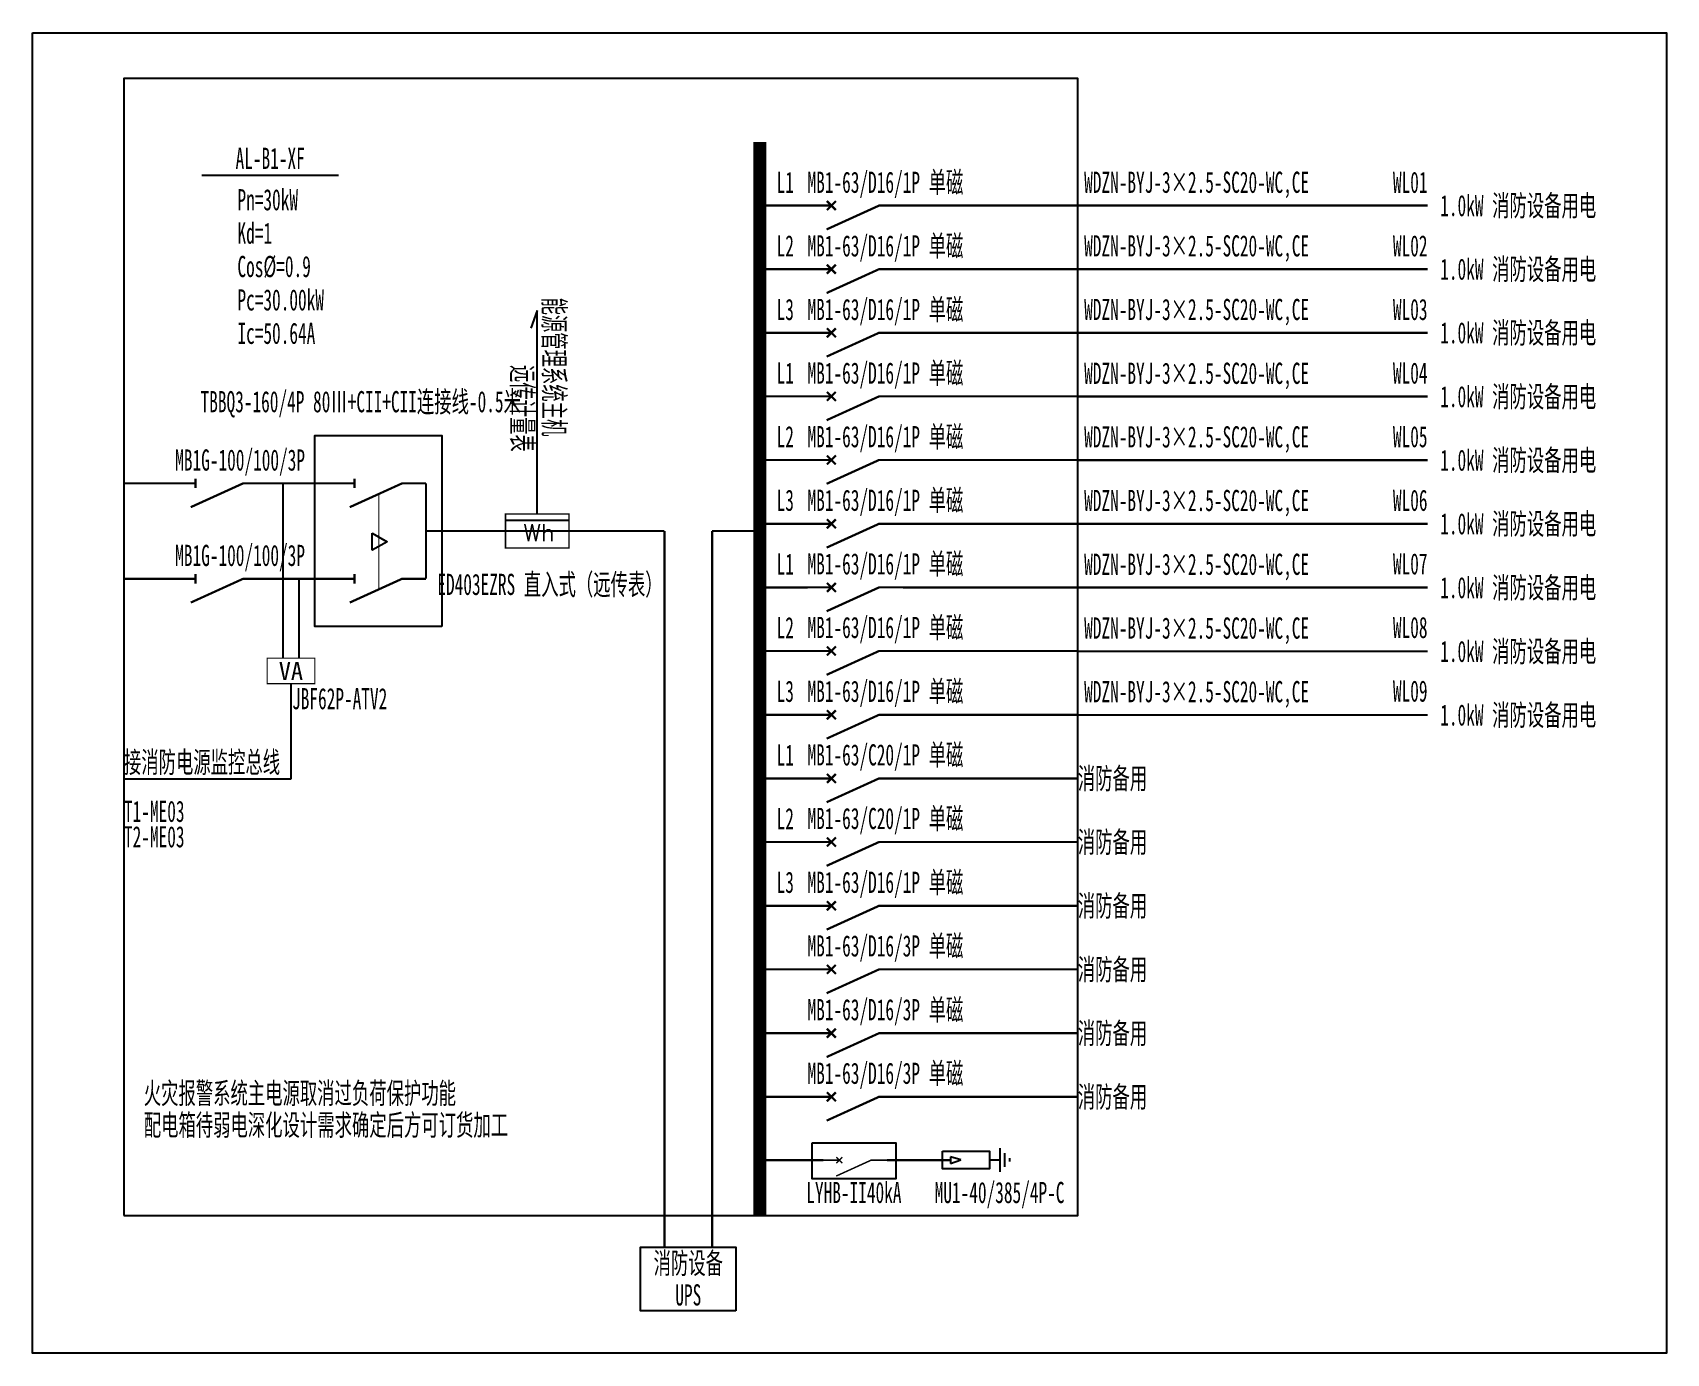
# Model space of a CAD drawing. Extents: x 1449291 to 1453916, y 404299 to 408037.
import ezdxf
from ezdxf.enums import TextEntityAlignment as Align

# ---------------------------------------------------------------- set-up
doc = ezdxf.new("R2010")
doc.units = 0
doc.header["$MEASUREMENT"] = 0
for name, color, linetype in [('ELEMENT', 3, 'Continuous'), ('WIRE-照明', 4, 'Continuous'), ('WIRE-系统', 4, 'Continuous'), ('系统图', 1, 'Continuous')]:
    doc.layers.add(name, color=color, linetype=linetype)
doc.styles.add('_SIMPLEX', font='simplex_.ttf', dxfattribs={"width": 0.6})
doc.styles.add('_TEL_DIM', font='', dxfattribs={"width": 0.8, "height": 3.5})
doc.styles.add('宋体', font='', dxfattribs={"width": 0.8, "height": 3.5})
doc.styles.get('_TEL_DIM').set_extended_font_data('SimSun')
doc.styles.get('宋体').set_extended_font_data('SimSun')

# ---------------------------------------------------------------- blocks, each defined once
blk = doc.blocks.new('$element$00000497')
at = {"const_width": 0.0233}
for points in [[(0, 0), (0, -0.25)], [(0, -1), (0, -0.75), (-0.25, -0.2)], [(-0.047, -0.297), (0.047, -0.203)], [(-0.047, -0.203), (0.047, -0.297)]]:
    blk.add_lwpolyline(points, dxfattribs=at)
at = {"flags": 9}
blk.add_attdef('S', (0, 0), '', height=0.00000667, dxfattribs=at)
blk = doc.blocks.new('$element$00000492')
blk.add_line((0.173, 0), (0.173, -1))
at = {"const_width": 0.0233}
blk.add_lwpolyline([(-0.267, 0), (0.267, 0), (0.267, -1), (-0.267, -1), (-0.267, 0)], dxfattribs=at)
at = {"style": '_SIMPLEX'}
blk.add_text('Wh', height=0.2667, rotation=270, dxfattribs=at).set_placement((-0.161, -0.281))
at = {"flags": 9}
blk.add_attdef('S', (0, 0), '', height=0.00000667, dxfattribs=at)
blk.add_attdef('S', (0, 0), '', height=0.00000667, dxfattribs=at)
blk.add_attdef('S', (0, 0), '', height=0.00000667, dxfattribs=at)
blk = doc.blocks.new('$element$00000519')
at = {"const_width": 0.0233}
for points in [[(0, 0), (0, -0.25)], [(0, -1), (0, -0.75), (-0.25, -0.2)], [(-0.05, -0.25), (0.05, -0.25)]]:
    blk.add_lwpolyline(points, dxfattribs=at)
at = {"flags": 9}
blk.add_attdef('S', (0, 0), '', height=0.00000667, dxfattribs=at)
blk = doc.blocks.new('A$C2B062C5C')
at = {"const_width": 17.5}
blk.add_lwpolyline([(-375, 0), (-375, 400), (375, 400), (375, 0), (-375, 0)], dxfattribs=at)
at = {"style": '_TEL_DIM'}
blk.add_text('VA', height=280, rotation=0, dxfattribs=at).set_placement((0, 200), align=Align.MIDDLE_CENTER)
at = {"flags": 9}
blk.add_attdef('S', (-375, 200), '', height=0.005, rotation=90, dxfattribs=at)
blk.add_attdef('S', (-375, 200), '', height=0.005, rotation=90, dxfattribs=at)
blk.add_attdef('S', (-375, 200), '', height=0.005, rotation=90, dxfattribs=at)
blk = doc.blocks.new('ATSE')
blk.add_lwpolyline([(-1.5, -1.167), (-1.5, 0.167), (0.5, 0.167), (0.5, -1.167)], close=True)
at = {"layer": 'WIRE-照明', "linetype": 'Continuous', "const_width": 0.0233}
for points in [[(-1, 0), (-1, 0.167)], [(0, 0), (0, 0.167)]]:
    blk.add_lwpolyline(points, dxfattribs=at)
at = {"layer": 'WIRE-系统', "color": 3, "linetype": 'Continuous'}
for p, q in [((-0.701, -0.437), (-0.523, -0.437)), ((-0.612, -0.592), (-0.701, -0.437)), ((-0.523, -0.437), (-0.612, -0.592))]:
    blk.add_line(p, q, dxfattribs=at)
at = {"layer": 'WIRE-系统', "color": 2, "linetype": 'Continuous', "const_width": 0.01}
blk.add_lwpolyline([(-1.112, -0.505), (-0.112, -0.505)], dxfattribs=at)
at = {"layer": 'WIRE-系统', "color": 3, "linetype": 'Continuous', "const_width": 0.01}
blk.add_lwpolyline([(-0.612, -0.592), (-0.523, -0.437), (-0.701, -0.437)], close=True, dxfattribs=at)
at = {"layer": 'WIRE-系统', "linetype": 'Continuous', "const_width": 0.0233}
for points in [[(-1, -1), (0, -1)], [(-0.5, -1.167), (-0.5, -1)]]:
    blk.add_lwpolyline(points, dxfattribs=at)
at = {"layer": 'ELEMENT'}
for p in [(-1, 0), (0, 0)]:
    blk.add_blockref('$element$00000519', p, dxfattribs=at)

msp = doc.modelspace()

# ---------------------------------------------------------------- linework, layer by layer
at = {"color": 0, "linetype": 'ByBlock'}
for p, q in [((1449770.6, 407633.3), (1450156.7, 407633.3)), ((1452028.8, 404880.1), (1452028.8, 404812.9)), ((1452042.6, 404866.1), (1452042.6, 404826.8)), ((1451919, 404847.1), (1451889.8, 404855)), ((1451889.8, 404855), (1451889.8, 404836.8)), ((1451889.8, 404836.3), (1451919, 404847.1)), ((1451999.5, 404846.9), (1452027.6, 404846.9)), ((1452056.3, 404851.6), (1452056.3, 404841.9))]:
    msp.add_line(p, q, dxfattribs=at)
at = {"color": 0, "linetype": 'ByBlock', "ltscale": 0.2}
for p, q in [((1450719.8, 407251.1), (1450701.3, 407200.4)), ((1450719.8, 406674.5), (1450719.8, 407251.1))]:
    msp.add_line(p, q, dxfattribs=at)
at = {"color": 0, "linetype": 'ByBlock'}
for points in [[(1449549.9, 404689.6), (1452249.8, 404689.6), (1452249.8, 407907.6), (1449549.9, 407907.6)], [(1451497.8, 404895.4), (1451734.4, 404895.4), (1451734.4, 404793.4), (1451497.8, 404793.4)], [(1451867, 404871.1), (1451999.8, 404871.1), (1451999.8, 404821), (1451867, 404821)], [(1451282.3, 404419.6), (1451012.3, 404419.6), (1451012.3, 404599.6), (1451282.3, 404599.6)]]:
    msp.add_lwpolyline(points, close=True, dxfattribs=at)
for points, const_width in [([(1451349.8, 407727.6), (1451349.8, 404689.6)], 36), ([(1451349.8, 407547.6), (1451484.8, 407547.6)], 6.3), ([(1451754.8, 407547.6), (1453239.8, 407547.6)], 6.3), ([(1451349.8, 407367.6), (1451484.8, 407367.6)], 6.3), ([(1451754.8, 407367.6), (1453239.8, 407367.6)], 6.3), ([(1451349.8, 407187.6), (1451484.8, 407187.6)], 6.3), ([(1451754.8, 407187.6), (1453239.8, 407187.6)], 6.3), ([(1451349.8, 407007.6), (1451484.8, 407007.6)], 6.3), ([(1451754.8, 407007.6), (1452249.8, 407007.6)], 6.3), ([(1452249.8, 407007), (1453239.8, 407007)], 6.3), ([(1451349.8, 406827.6), (1451484.8, 406827.6)], 6.3), ([(1451754.8, 406827.6), (1452249.8, 406827.6)], 6.3), ([(1452249.8, 406827), (1453239.8, 406827)], 6.3), ([(1449684.9, 406761.5), (1449549.9, 406761.5)], 6.3), ([(1449954.9, 406761.5), (1450089.9, 406761.5)], 6.3), ([(1450449.9, 406626.5), (1451079.8, 406626.5)], 6.3), ([(1451079.8, 406626.5), (1451079.8, 404599.6)], 6.3), ([(1451214.8, 406626.5), (1451349.8, 406626.5)], 6.3), ([(1451214.8, 406626.5), (1451214.8, 404599.6)], 6.3), ([(1451349.8, 406647), (1451484.8, 406647)], 6.3), ([(1451754.8, 406647), (1453239.8, 406647)], 6.3), ([(1449684.9, 406491.5), (1449549.9, 406491.5)], 6.3), ([(1449954.9, 406491.5), (1450089.9, 406491.5)], 6.3), ([(1451349.8, 406467), (1451484.8, 406467)], 6.3), ([(1451754.8, 406467), (1452249.8, 406467)], 6.3), ([(1452249.8, 406466.4), (1453239.8, 406466.4)], 6.3), ([(1451349.8, 406287), (1451484.8, 406287)], 6.3), ([(1451754.8, 406287), (1452249.8, 406287)], 6.3), ([(1452249.8, 406285.9), (1453239.8, 406285.9)], 6.3), ([(1451349.8, 406106.4), (1451484.8, 406106.4)], 6.3), ([(1451754.8, 406106.4), (1452249.8, 406106.4)], 6.3), ([(1452249.8, 406105.9), (1453239.8, 406105.9)], 6.3), ([(1451349.8, 405926.4), (1451484.8, 405926.4)], 6.3), ([(1451754.8, 405926.4), (1452249.8, 405926.4)], 6.3), ([(1451349.8, 405746.4), (1451484.8, 405746.4)], 6.3), ([(1451754.8, 405746.4), (1452249.8, 405746.4)], 6.3), ([(1451349.8, 405565.9), (1451484.8, 405565.9)], 6.3), ([(1451754.8, 405565.9), (1452249.8, 405565.9)], 6.3), ([(1451349.8, 405385.9), (1451484.8, 405385.9)], 6.3), ([(1451754.8, 405385.9), (1452249.8, 405385.9)], 6.3), ([(1451349.8, 405205.3), (1451484.8, 405205.3)], 6.3), ([(1451754.8, 405205.3), (1452249.8, 405205.3)], 6.3), ([(1451349.8, 405025.3), (1451484.8, 405025.3)], 6.3), ([(1451754.8, 405025.3), (1452249.8, 405025.3)], 6.3), ([(1451349.8, 404845.9), (1451529.8, 404845.9)], 6.3), ([(1451709.8, 404845.9), (1451889.8, 404845.9)], 6.3)]:
    msp.add_lwpolyline(points, dxfattribs=dict(at, const_width=const_width))
for points in [[(1449999.9, 406761.5), (1449999.9, 406266.9)], [(1450044.9, 406491.5), (1450044.9, 406266.9)], [(1450022.4, 406194.5), (1450022.4, 405924.5)], [(1450022.4, 405924.5), (1449549.8, 405924.5)]]:
    msp.add_lwpolyline(points, dxfattribs=at)
at = {"layer": '系统图'}
msp.add_lwpolyline([(1449291.4, 408036.9), (1453915.8, 408036.9), (1453915.8, 404299.3), (1449291.4, 404299.3)], close=True, dxfattribs=at)

# ---------------------------------------------------------------- block references
at = {"color": 0, "linetype": 'ByBlock', "rotation": 90}
for name, p, xscale, yscale, zscale in [('$element$00000497', (1451484.8, 407547.6), 270, 270, 270), ('$element$00000497', (1451484.8, 407367.6), 270, 270, 270), ('$element$00000497', (1451484.8, 407187.6), 270, 270, 270), ('$element$00000497', (1451484.8, 407007.6), 270, 270, 270), ('ATSE', (1450134.9, 406761.5), 270, 270, 270), ('$element$00000497', (1451484.8, 406827.6), 270, 270, 270), ('$element$00000519', (1449684.9, 406761.5), 270, 270, 270), ('$element$00000492', (1450629.8, 406626.5), 180, 180, 180), ('$element$00000497', (1451484.8, 406647), 270, 270, 270), ('$element$00000519', (1449684.9, 406491.5), 270, 270, 270), ('$element$00000497', (1451484.8, 406467), 270, 270, 270), ('$element$00000497', (1451484.8, 406287), 270, 270, 270), ('$element$00000497', (1451484.8, 406106.4), 270, 270, 270), ('$element$00000497', (1451484.8, 405926.4), 270, 270, 270), ('$element$00000497', (1451484.8, 405746.4), 270, 270, 270), ('$element$00000497', (1451484.8, 405565.9), 270, 270, 270), ('$element$00000497', (1451484.8, 405385.9), 270, 270, 270), ('$element$00000497', (1451484.8, 405205.3), 270, 270, 270), ('$element$00000497', (1451484.8, 405025.3), 270, 270, 270), ('$element$00000497', (1451529.8, 404845.9), 180, 180, 180)]:
    msp.add_blockref(name, p, dxfattribs=dict(at, xscale=xscale, yscale=yscale, zscale=zscale))
at = {"color": 0, "linetype": 'ByBlock', "xscale": 0.18, "yscale": 0.18, "zscale": 0.18}
msp.add_blockref('A$C2B062C5C', (1450022.4, 406194.5), dxfattribs=at)

# ---------------------------------------------------------------- texts
at = {"color": 0, "linetype": 'ByBlock', "style": '宋体', "width": 0.6}
for s, p in [('AL-B1-XF', (1449963.7, 407633.3)), ('L1', (1451421.8, 407565.6)), ('L2', (1451421.8, 407385.6)), ('L3', (1451421.8, 407205.6)), ('L1', (1451421.8, 407025.6)), ('L2', (1451421.8, 406845.6)), ('L3', (1451421.8, 406665.6)), ('L1', (1451421.8, 406485)), ('L2', (1451421.8, 406305)), ('L3', (1451421.8, 406125)), ('L1', (1451421.8, 405944.4)), ('L2', (1451421.8, 405764.4)), ('L3', (1451421.8, 405584.4))]:
    msp.add_text(s, height=60, dxfattribs=at).set_placement(p, align=Align.BOTTOM_CENTER)
at = {"color": 190, "linetype": 'ByBlock', "style": '宋体', "width": 0.6}
for p in [(1451484.8, 407565.6), (1451484.8, 407385.6), (1451484.8, 407205.6), (1451484.8, 407025.6), (1451484.8, 406845.6), (1451484.8, 406665.6), (1451484.8, 406485.6), (1451484.8, 406305.6), (1451484.8, 406125), (1451484.8, 405584.4)]:
    msp.add_text('MB1-63/D16/1P 单磁', height=60, dxfattribs=at).set_placement(p, align=Align.BOTTOM_LEFT)
at = {"color": 0, "linetype": 'ByBlock', "style": '宋体', "width": 0.6}
for s, p in [('WDZN-BYJ-3×2.5-SC20-WC,CE', (1452267.8, 407565.6)), ('WDZN-BYJ-3×2.5-SC20-WC,CE', (1452267.8, 407385.6)), ('WDZN-BYJ-3×2.5-SC20-WC,CE', (1452267.8, 407205.6)), ('WDZN-BYJ-3×2.5-SC20-WC,CE', (1452267.8, 407025)), ('WDZN-BYJ-3×2.5-SC20-WC,CE', (1452267.8, 406845)), ('WDZN-BYJ-3×2.5-SC20-WC,CE', (1452267.8, 406665)), ('WDZN-BYJ-3×2.5-SC20-WC,CE', (1452267.8, 406484.4)), ('WDZN-BYJ-3×2.5-SC20-WC,CE', (1452267.8, 406303.9)), ('WDZN-BYJ-3×2.5-SC20-WC,CE', (1452267.8, 406123.9)), ('接消防电源监控总线 ', (1449549.8, 405924.5)), ('T1-ME03', (1449549.9, 405785.2)), ('T2-ME03', (1449549.9, 405713.2))]:
    msp.add_text(s, height=60, dxfattribs=at).set_placement(p, align=Align.BOTTOM_LEFT)
for s, p in [('WL01', (1453239.8, 407565.6)), ('WL02', (1453239.8, 407385.6)), ('WL03', (1453239.8, 407205.6)), ('WL04', (1453239.8, 407025.6)), ('WL05', (1453239.8, 406845.6)), ('WL06', (1453239.8, 406665.6)), ('WL07', (1453239.8, 406485.6)), ('WL08', (1453239.8, 406305.6)), ('WL09', (1453239.8, 406125.6))]:
    msp.add_text(s, height=60, dxfattribs=at).set_placement(p, align=Align.BOTTOM_RIGHT)
for s, p in [('Pn=30kW', (1449871.1, 407534.2)), ('Kd=1', (1449871.1, 407439.7)), ('Cos%%C=0.9', (1449871.1, 407345.2)), ('Pc=30.00kW', (1449871.1, 407250.7)), ('Ic=50.64A', (1449871.1, 407156.2)), ('火灾报警系统主电源取消过负荷保护功能', (1449605.9, 405005.6)), ('配电箱待弱电深化设计需求确定后方可订货加工', (1449605.9, 404915.6))]:
    msp.add_text(s, height=60, dxfattribs=at).set_placement(p)
for s, p in [('1.0kW 消防设备用电', (1453275.8, 407547.6)), ('1.0kW 消防设备用电', (1453275.8, 407367.6)), ('1.0kW 消防设备用电', (1453275.8, 407187.6)), ('1.0kW 消防设备用电', (1453275.8, 407007)), ('1.0kW 消防设备用电', (1453275.8, 406827)), ('1.0kW 消防设备用电', (1453275.8, 406647)), ('1.0kW 消防设备用电', (1453275.8, 406466.4)), ('1.0kW 消防设备用电', (1453275.8, 406285.9)), ('1.0kW 消防设备用电', (1453275.8, 406105.9)), ('消防备用', (1452249.8, 405926.4)), ('消防备用', (1452249.8, 405746.4)), ('消防备用', (1452249.8, 405565.9)), ('消防备用', (1452249.8, 405385.9)), ('消防备用', (1452249.8, 405205.3)), ('消防备用', (1452249.8, 405025.3))]:
    msp.add_text(s, height=60, dxfattribs=at).set_placement(p, align=Align.MIDDLE_LEFT)
for s, p in [('能源管理系统主机', (1450719.8, 406894.4)), ('远传计量表', (1450629.8, 406850.9))]:
    msp.add_text(s, height=60, rotation=270, dxfattribs=at).set_placement(p, align=Align.BOTTOM_RIGHT)
at = {"color": 1, "linetype": 'ByBlock', "style": '宋体', "width": 0.6}
msp.add_text('TBBQ3-160/4P 80Ⅲ+CII+CII连接线-0.5米', height=60, dxfattribs=at).set_placement((1450220.1, 406944.6), align=Align.BOTTOM_CENTER)
at = {"color": 190, "linetype": 'ByBlock', "style": '宋体', "width": 0.6}
for p in [(1449878.6, 406779.5), (1449878.6, 406509.5)]:
    msp.add_text('MB1G-100/100/3P', height=60, dxfattribs=at).set_placement(p, align=Align.BOTTOM_CENTER)
at = {"color": 2, "linetype": 'ByBlock', "style": '宋体', "width": 0.6}
msp.add_text('ED403EZRS 直入式（远传表）', height=60, dxfattribs=at).set_placement((1450755.8, 406505.5), align=Align.TOP_CENTER)
at = {"color": 1, "linetype": 'ByBlock', "style": '宋体', "width": 0.6}
msp.add_text('JBF62P-ATV2', height=60, dxfattribs=at).set_placement((1450025.8, 406104.1), align=Align.BOTTOM_LEFT)
at = {"color": 4, "linetype": 'ByBlock', "style": '宋体', "width": 0.6}
for p in [(1451484.8, 405945), (1451484.8, 405765)]:
    msp.add_text('MB1-63/C20/1P 单磁', height=60, dxfattribs=at).set_placement(p, align=Align.BOTTOM_LEFT)
at = {"color": 110, "linetype": 'ByBlock', "style": '宋体', "width": 0.6}
for p in [(1451484.8, 405404.4), (1451484.8, 405223.9), (1451484.8, 405043.9)]:
    msp.add_text('MB1-63/D16/3P 单磁', height=60, dxfattribs=at).set_placement(p, align=Align.BOTTOM_LEFT)
at = {"color": 40, "linetype": 'ByBlock', "style": '宋体', "width": 0.6}
msp.add_text('LYHB-II40kA', height=60, dxfattribs=at).set_placement((1451616.1, 404784.4), align=Align.TOP_CENTER)
at = {"color": 30, "linetype": 'ByBlock', "style": '宋体', "width": 0.6}
msp.add_text('MU1-40/385/4P-C', height=60, dxfattribs=at).set_placement((1452028.4, 404784.4), align=Align.TOP_CENTER)
at = {"color": 0, "linetype": 'ByBlock', "style": '宋体', "width": 0.6}
for s, p in [('消防设备', (1451147.3, 404554.6)), ('UPS', (1451147.3, 404464.6))]:
    msp.add_text(s, height=60, dxfattribs=at).set_placement(p, align=Align.MIDDLE_CENTER)

doc.saveas('drawing.dxf')
